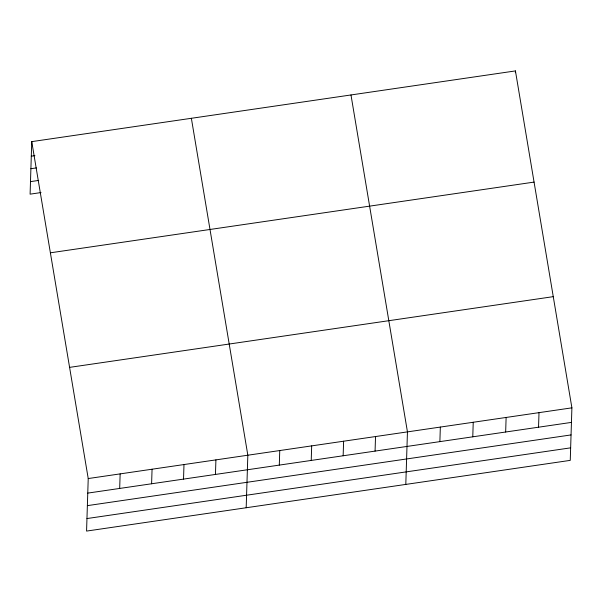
<?xml version="1.0" encoding="UTF-8"?>
<svg xmlns="http://www.w3.org/2000/svg" width="602" height="602" viewBox="0 0 602 602"><rect width="100%" height="100%" fill="white"/><g stroke="black" fill="none" stroke-linecap="round" stroke-linejoin="round"><path stroke-width="0.9" d="M31.748 141.628L88.223 478.552L86.568 531.084L570.252 460.372L571.9 407.84L515.432 70.916L31.748 141.628L30.1 194.16L41.041 192.557M119.685 488.433L120.144 473.887M151.606 483.767L152.065 469.221M183.535 479.102L183.986 464.548M215.456 474.436L215.915 459.883M246.18 507.749L247.836 455.217L191.368 118.293M279.298 465.098L279.757 450.552M311.226 460.432L311.678 445.886M343.148 455.767L343.607 441.213M375.069 451.101L375.528 436.548M405.801 484.414L407.449 431.882L350.981 94.958M439.881 441.627L440.34 427.074M472.773 436.819L473.232 422.265M515.372 72.729L515.432 70.916M505.665 432.01L506.116 417.457M538.549 427.202L539.008 412.648M31.296 156.174L34.939 155.64M30.898 168.71L36.376 167.913M30.491 181.623L38.701 180.427M50.387 252.81L534.064 182.097M69.584 367.37L553.268 296.658M88.223 478.552L571.9 407.84M87.764 493.106L571.441 422.393M87.373 505.635L571.05 434.922M86.966 518.555L570.643 447.843"/></g></svg>
